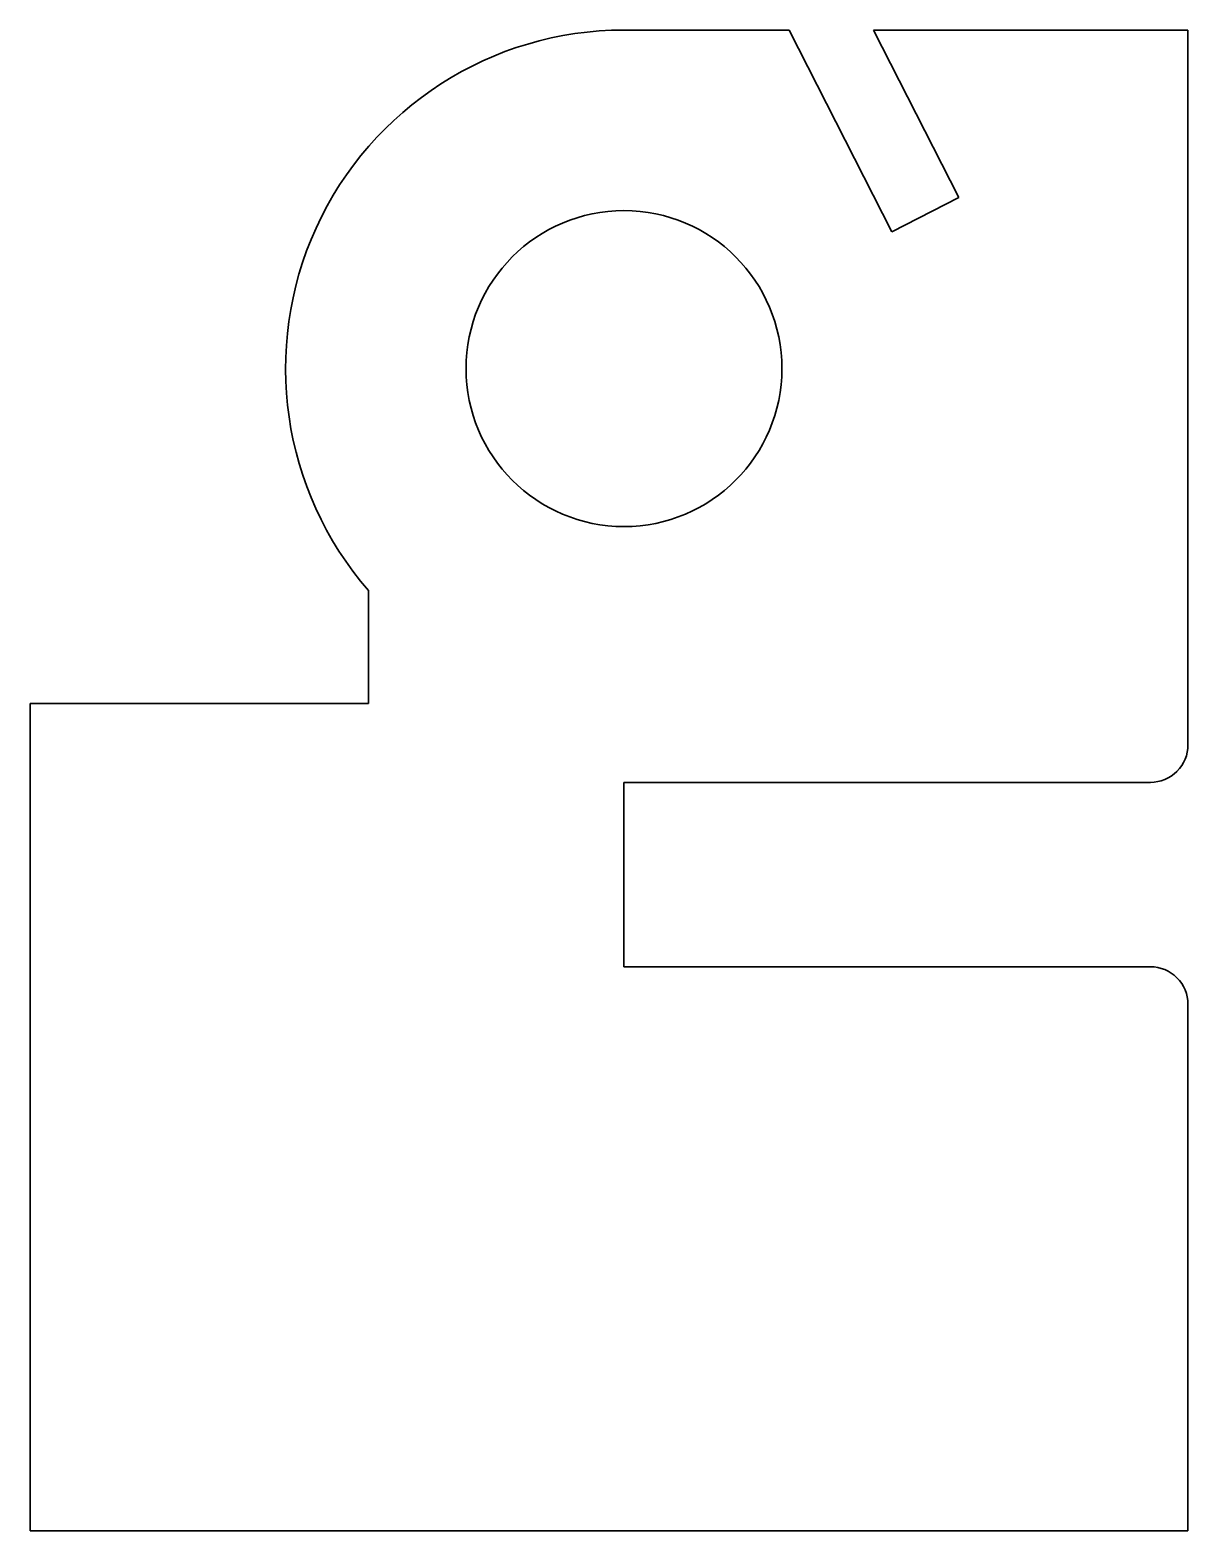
# Model space of a CAD drawing. Extents: x 132.5 to 163.3, y 87 to 126.9.
import ezdxf

# ---------------------------------------------------------------- set-up
doc = ezdxf.new("R2010")
doc.units = 0

msp = doc.modelspace()

# ---------------------------------------------------------------- linework, layer by layer
at = {"color": 7, "lineweight": 35}
for p, q in [((148.336197, 126.890045), (152.725281, 126.890045)), ((155.462204, 121.52597), (152.725281, 126.890045)), ((157.243713, 122.434937), (154.970581, 126.890045)), ((154.970581, 126.890045), (163.336197, 126.890045)), ((163.336197, 126.890045), (163.336197, 107.890045)), ((155.462204, 121.52597), (157.243713, 122.434937)), ((141.539886, 111.990021), (141.539886, 108.990021)), ((132.539886, 108.990021), (132.539886, 86.990051)), ((141.539886, 108.990021), (132.539886, 108.990021)), ((162.336197, 106.890045), (148.336197, 106.890045)), ((148.336197, 106.890045), (148.336197, 101.990051)), ((148.336197, 101.990051), (162.336197, 101.990051)), ((163.336197, 100.990051), (163.336197, 86.990051)), ((132.539886, 86.990051), (163.336197, 86.990051))]:
    msp.add_line(p, q, dxfattribs=at)
msp.add_circle((148.336197, 117.890045), 4.2, dxfattribs=at)
for centre, radius, start, end in [((148.336197, 117.890045), 9, 90.000003, 220.961842), ((162.336197, 107.890045), 1, 269.999997, 360), ((162.336197, 100.990051), 1, 0, 90.000003)]:
    msp.add_arc(centre, radius, start, end, dxfattribs=at)

doc.saveas('drawing.dxf')
